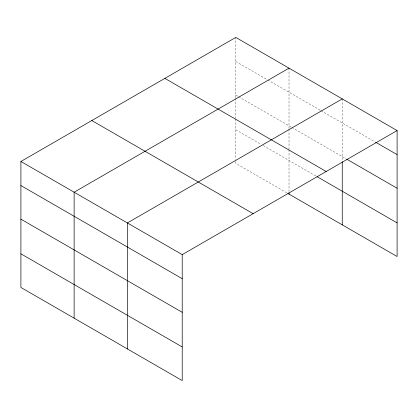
<?xml version="1.0" encoding="UTF-8"?>
<svg xmlns="http://www.w3.org/2000/svg" width="418" height="418" viewBox="0 0 418 418"><rect width="100%" height="100%" fill="white"/><g stroke="black" fill="none" stroke-linecap="round" stroke-linejoin="round"><path stroke-width="0.31" stroke-dasharray="2.09 1.57" d="M235.783 97.676L235.783 37.421M235.783 61.488L267.165 79.603M267.724 79.927L320.397 110.336M320.956 110.66L375.045 141.89M235.783 95.111L238.025 96.406M238.584 96.73L291.257 127.14M291.821 127.464L346.209 158.866M235.783 129.758L260.999 144.314M263.241 145.61L315.914 176.02M286.774 192.823L235.783 163.381L235.783 160.146M342.253 98.894L342.253 161.071M289.016 68.155L289.016 128.415M289.016 129.052L289.016 148.944M289.016 149.587L289.016 191.528M235.783 98.319L235.783 118.205M235.783 118.848L235.783 159.504"/><path stroke-width="0.63" d="M397.1 130.557L235.783 37.421L20.9 161.484L20.9 287.443L182.217 380.579L182.217 254.619L397.1 130.557L397.1 256.516L287.897 193.466M289.016 68.155L74.132 192.217L74.132 318.176M342.253 98.894L127.37 222.951L127.37 348.91M375.615 142.219L397.1 154.623M346.778 159.195L397.1 188.246M164.87 78.365L326.186 171.5M317.037 176.668L397.1 222.893M91.814 120.541L253.13 213.676M20.9 161.484L182.217 254.619M20.9 185.55L182.217 278.686M20.9 219.173L182.217 312.309M20.9 253.815L182.217 346.95M342.253 161.714L342.253 224.853M289.016 192.823L289.016 194.114"/></g></svg>
